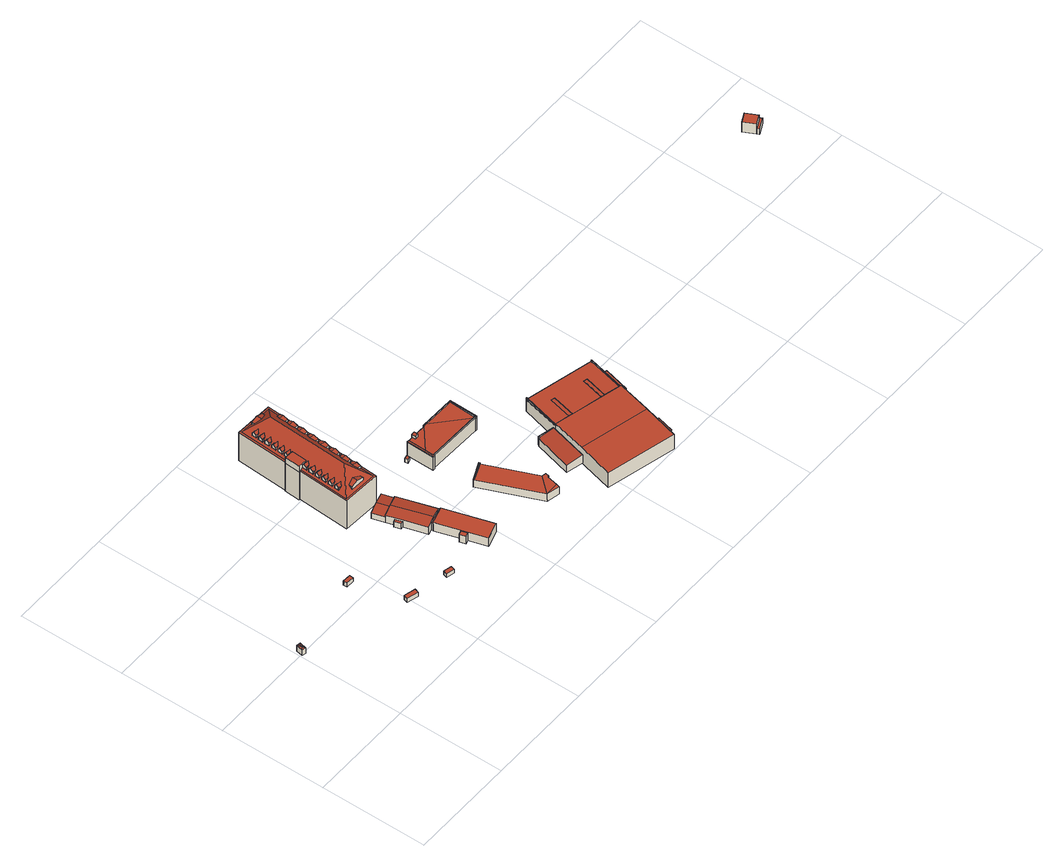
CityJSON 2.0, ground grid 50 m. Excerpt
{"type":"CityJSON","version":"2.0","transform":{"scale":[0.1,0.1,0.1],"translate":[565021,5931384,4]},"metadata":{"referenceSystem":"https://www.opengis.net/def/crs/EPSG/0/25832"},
"CityObjects":{
"building1":{"type":"Building","attributes":{"Grundfläche 2D":"5.790189","Grundhöhe NN":"5.401"},"geometry":[{"type":"Solid","lod":"3","boundaries":[[[[0,1,2]],[[0,3,1]],[[4,2,5]],[[4,0,2]],[[4,5,3]],[[4,3,0]],[[6,7,2,1]],[[7,8,5,2]],[[8,9,3,5]],[[9,6,1,3]],[[9,8,7,6]]]],"semantics":{"surfaces":[{"type":"RoofSurface"},{"type":"WallSurface"},{"type":"GroundSurface"}],"values":[[0,0,0,0,0,0,1,1,1,1,2]]}}]},
"building2":{"type":"Building","attributes":{"Grundfläche 2D":"6.817947","Grundhöhe NN":"5.911"},"geometry":[{"type":"Solid","lod":"3","boundaries":[[[[10,11,12,13]],[[14,15,13,12]],[[15,16,10,13]],[[16,17,11,10]],[[17,14,12,11]],[[17,16,15,14]]]],"semantics":{"surfaces":[{"type":"RoofSurface"},{"type":"WallSurface"},{"type":"GroundSurface"}],"values":[[0,1,1,1,1,2]]}}]},
"building3":{"type":"Building","attributes":{"Grundfläche 2D":"11.380974","Grundhöhe NN":"5.874"},"geometry":[{"type":"Solid","lod":"3","boundaries":[[[[18,19,20,21]],[[22,23,21,20]],[[23,24,18,21]],[[24,25,19,18]],[[25,22,20,19]],[[25,24,23,22]]]],"semantics":{"surfaces":[{"type":"RoofSurface"},{"type":"WallSurface"},{"type":"GroundSurface"}],"values":[[0,1,1,1,1,2]]}}]},
"building4":{"type":"Building","attributes":{"Grundfläche 2D":"7.789866","Grundhöhe NN":"6.156"},"geometry":[{"type":"Solid","lod":"3","boundaries":[[[[26,27,28,29]],[[30,31,29,28]],[[31,32,26,29]],[[32,33,27,26]],[[33,30,28,27]],[[33,32,31,30]]]],"semantics":{"surfaces":[{"type":"RoofSurface"},{"type":"WallSurface"},{"type":"GroundSurface"}],"values":[[0,1,1,1,1,2]]}}]},
"building5":{"type":"Building","attributes":{"Grundfläche 2D":"267.106648","Grundhöhe NN":"5.590"},"geometry":[{"type":"Solid","lod":"3","boundaries":[[[[34,35,36,37]],[[38,39,40,41]],[[42,38,41,43]],[[42,43,44]],[[45,46,47,48,49]],[[49,48,50,51,52]],[[37,36,53,54]],[[34,37,54,55]],[[35,34,55,56]],[[43,57,58,44]],[[42,44,58,59]],[[39,38,42,59,60]],[[40,39,60,61]],[[62,63,46,45,49,52,64,65]],[[46,63,57,43,47]],[[50,48,47,43,41,40]],[[35,56,64,52,51,50,40,61,53,36]],[[58,57,63,62,65,64,56,55,54,53,61,60,59]]]],"semantics":{"surfaces":[{"type":"RoofSurface"},{"type":"WallSurface"},{"type":"GroundSurface"}],"values":[[0,0,0,0,0,0,1,1,1,1,1,1,1,1,1,1,1,2]]}}]},
"building6":{"type":"Building","attributes":{"Grundfläche 2D":"207.251057","Grundhöhe NN":"5.709"},"geometry":[{"type":"Solid","lod":"3","boundaries":[[[[66,67,68,69]],[[70,71,72,73]],[[74,75,76,77,78]],[[79,75,74,80]],[[69,68,81,82]],[[66,69,82,83]],[[67,66,83,84]],[[67,84,85,71,70,86,81,68]],[[72,71,85,87]],[[73,72,87,88]],[[80,74,78,89,86,70,73,88,90]],[[78,77,91,89]],[[79,80,90,92]],[[77,76,75,79,92,93,94,91]],[[86,89,91,94,93,92,90,88,87,85,84,83,82,81]]]],"semantics":{"surfaces":[{"type":"RoofSurface"},{"type":"WallSurface"},{"type":"GroundSurface"}],"values":[[0,0,0,0,1,1,1,1,1,1,1,1,1,1,2]]}}]},
"building7":{"type":"Building","attributes":{"Grundfläche 2D":"1004.275541","Grundhöhe NN":"5.298"},"children":["building7-1","building7-2","building7-3","building7-4","building7-5","building7-6","building7-7","building7-8","building7-9","building7-10","building7-11","building7-12","building7-13","building7-14","building7-15","building7-16","building7-17","building7-18","building7-19","building7-20"],"geometry":[{"type":"Solid","lod":"3","boundaries":[[[[95,96,97,98]],[[99,97,96,100]],[[101,102,103,104,105]],[[106,107,108,109]],[[110,106,109,111]],[[112,113,114,115,116,117,118,119,120,121,122,123]],[[124,114,113,102,101,118,117,125]],[[124,115,114],[100,96,95,126,127]],[[125,117,116],[111,109,108,128,129]],[[125,116,115,124]],[[99,127,126,98,97]],[[95,98,126]],[[99,100,127]],[[130,131,104,103]],[[131,119,118,101,105,104]],[[112,130,103,102,113]],[[110,111,129]],[[110,129,128,107,106]],[[108,107,128]],[[132,133,120,119]],[[133,134,121,120]],[[134,135,122,121]],[[135,136,123,122]],[[136,137,112,123]],[[137,138,130,112]],[[138,139,131,130]],[[139,132,119,131]],[[139,138,137,136,135,134,133,132]]]],"semantics":{"surfaces":[{"type":"RoofSurface"},{"type":"WallSurface"},{"type":"GroundSurface"}],"values":[[0,0,0,0,0,0,0,0,0,0,1,1,1,1,1,1,1,1,1,1,1,1,1,1,1,1,1,2]]}}]},
"building7-1":{"type":"BuildingInstallation","parents":["building7"],"geometry":[{"type":"MultiSurface","lod":"3","boundaries":[[[140,141,142,143]],[[144,140,143,145]],[[144,145,146]],[[144,146,147,141,140]],[[142,141,147]]],"semantics":{"surfaces":[{"type":"RoofSurface"},{"type":"WallSurface"}],"values":[0,0,1,1,1]}}]},
"building7-2":{"type":"BuildingInstallation","parents":["building7"],"geometry":[{"type":"MultiSurface","lod":"3","boundaries":[[[148,149,150,151]],[[152,149,148,153]],[[154,151,150]],[[151,154,155,153,148]],[[155,152,153]]],"semantics":{"surfaces":[{"type":"RoofSurface"},{"type":"WallSurface"}],"values":[0,0,1,1,1]}}]},
"building7-3":{"type":"BuildingInstallation","parents":["building7"],"geometry":[{"type":"MultiSurface","lod":"3","boundaries":[[[156,157,158,159]],[[160,158,157,161]],[[159,158,160,162,163,164]],[[159,164,156]],[[161,162,160]]],"semantics":{"surfaces":[{"type":"RoofSurface"},{"type":"WallSurface"}],"values":[0,0,1,1,1]}}]},
"building7-4":{"type":"BuildingInstallation","parents":["building7"],"geometry":[{"type":"MultiSurface","lod":"3","boundaries":[[[165,166,167,168]],[[169,165,168,170]],[[169,170,171]],[[169,171,172,166,165]],[[167,166,172]]],"semantics":{"surfaces":[{"type":"RoofSurface"},{"type":"WallSurface"}],"values":[0,0,1,1,1]}}]},
"building7-5":{"type":"BuildingInstallation","parents":["building7"],"geometry":[{"type":"MultiSurface","lod":"3","boundaries":[[[173,174,175,176]],[[173,176,177,178]],[[178,179,180,174,173]],[[180,175,174]],[[175,181,176]],[[177,176,182]],[[179,178,177]]],"semantics":{"surfaces":[{"type":"RoofSurface"},{"type":"WallSurface"}],"values":[0,0,1,1,1,1,1]}}]},
"building7-6":{"type":"BuildingInstallation","parents":["building7"],"geometry":[{"type":"MultiSurface","lod":"3","boundaries":[[[183,184,185,186]],[[187,185,184,188]],[[186,185,187,189,190,191]],[[186,191,183]],[[188,189,187]]],"semantics":{"surfaces":[{"type":"RoofSurface"},{"type":"WallSurface"}],"values":[0,0,1,1,1]}}]},
"building7-7":{"type":"BuildingInstallation","parents":["building7"],"geometry":[{"type":"MultiSurface","lod":"3","boundaries":[[[192,193,194,195]],[[196,197,194,193]],[[197,198,199,195,194]],[[199,192,195]],[[200,193,192]],[[200,196,193]],[[198,197,196]]],"semantics":{"surfaces":[{"type":"RoofSurface"},{"type":"WallSurface"}],"values":[0,0,1,1,1,1,1]}}]},
"building7-8":{"type":"BuildingInstallation","parents":["building7"],"geometry":[{"type":"MultiSurface","lod":"3","boundaries":[[[201,202,203,204]],[[205,206,201,204,207]],[[206,205,208]],[[201,206,208,209,210,202]],[[203,202,210,211]]],"semantics":{"surfaces":[{"type":"RoofSurface"},{"type":"WallSurface"}],"values":[0,0,1,1,1]}}]},
"building7-9":{"type":"BuildingInstallation","parents":["building7"],"geometry":[{"type":"MultiSurface","lod":"3","boundaries":[[[212,213,214,215]],[[216,217,215,214]],[[213,212,218]],[[213,218,219,216,214]],[[217,216,219,220]]],"semantics":{"surfaces":[{"type":"RoofSurface"},{"type":"WallSurface"}],"values":[0,0,1,1,1]}}]},
"building7-10":{"type":"BuildingInstallation","parents":["building7"],"geometry":[{"type":"MultiSurface","lod":"3","boundaries":[[[221,222,223,224]],[[225,226,224,223]],[[226,227,228,221,224]],[[222,221,228,229]],[[226,225,230,227]]],"semantics":{"surfaces":[{"type":"RoofSurface"},{"type":"WallSurface"}],"values":[0,0,1,1,1]}}]},
"building7-11":{"type":"BuildingInstallation","parents":["building7"],"geometry":[{"type":"MultiSurface","lod":"3","boundaries":[[[231,232,233,234]],[[235,236,233,232]],[[236,237,238,234,233]],[[238,231,234]],[[237,236,235]]],"semantics":{"surfaces":[{"type":"RoofSurface"},{"type":"WallSurface"}],"values":[0,0,1,1,1]}}]},
"building7-12":{"type":"BuildingInstallation","parents":["building7"],"geometry":[{"type":"MultiSurface","lod":"3","boundaries":[[[239,240,241,242]],[[243,239,242,244]],[[243,244,245]],[[243,245,246,240,239]],[[241,240,246]]],"semantics":{"surfaces":[{"type":"RoofSurface"},{"type":"WallSurface"}],"values":[0,0,1,1,1]}}]},
"building7-13":{"type":"BuildingInstallation","parents":["building7"],"geometry":[{"type":"MultiSurface","lod":"3","boundaries":[[[247,248,249,250]],[[251,248,247,252]],[[250,249,253]],[[250,253,254,252,247]],[[251,252,254]]],"semantics":{"surfaces":[{"type":"RoofSurface"},{"type":"WallSurface"}],"values":[0,0,1,1,1]}}]},
"building7-14":{"type":"BuildingInstallation","parents":["building7"],"geometry":[{"type":"MultiSurface","lod":"3","boundaries":[[[255,256,257,258]],[[259,260,261,257,256]],[[255,258,262]],[[261,263,262,258,257]],[[263,261,260]]],"semantics":{"surfaces":[{"type":"RoofSurface"},{"type":"WallSurface"}],"values":[0,0,1,1,1]}}]},
"building7-15":{"type":"BuildingInstallation","parents":["building7"],"geometry":[{"type":"MultiSurface","lod":"3","boundaries":[[[264,265,266,267]],[[268,264,267,269]],[[268,269,270]],[[268,270,271,265,264]],[[266,265,271]]],"semantics":{"surfaces":[{"type":"RoofSurface"},{"type":"WallSurface"}],"values":[0,0,1,1,1]}}]},
"building7-16":{"type":"BuildingInstallation","parents":["building7"],"geometry":[{"type":"MultiSurface","lod":"3","boundaries":[[[272,273,274,275,276]],[[277,278,273,272]],[[278,277,279,280]],[[278,280,281,274,273]],[[281,282,276,275,274]]],"semantics":{"surfaces":[{"type":"RoofSurface"},{"type":"WallSurface"}],"values":[0,0,1,1,1]}}]},
"building7-17":{"type":"BuildingInstallation","parents":["building7"],"geometry":[{"type":"MultiSurface","lod":"3","boundaries":[[[283,284,285,286]],[[287,283,286,288]],[[287,288,289]],[[287,289,290,284,283]],[[285,284,290]]],"semantics":{"surfaces":[{"type":"RoofSurface"},{"type":"WallSurface"}],"values":[0,0,1,1,1]}}]},
"building7-18":{"type":"BuildingInstallation","parents":["building7"],"geometry":[{"type":"MultiSurface","lod":"3","boundaries":[[[291,292,293,294]],[[295,292,291,296]],[[297,298,294,293]],[[294,298,299,296,291]],[[299,300,295,296]],[[300,301,292,295]],[[301,297,293,292]]],"semantics":{"surfaces":[{"type":"RoofSurface"},{"type":"WallSurface"}],"values":[0,0,1,1,1,1,1]}}]},
"building7-19":{"type":"BuildingInstallation","parents":["building7"],"geometry":[{"type":"MultiSurface","lod":"3","boundaries":[[[302,303,304,305]],[[306,304,303,307]],[[306,308,309,305,304]],[[302,305,309]],[[306,307,308]]],"semantics":{"surfaces":[{"type":"RoofSurface"},{"type":"WallSurface"}],"values":[0,0,1,1,1]}}]},
"building7-20":{"type":"BuildingInstallation","parents":["building7"],"geometry":[{"type":"MultiSurface","lod":"3","boundaries":[[[310,311,312,313,314]],[[315,313,312,316]],[[316,317,315]],[[318,311,310,314,319]],[[311,318,320,316,312]],[[320,321,317,316]],[[315,317,321]]],"semantics":{"surfaces":[{"type":"RoofSurface"},{"type":"WallSurface"}],"values":[0,0,0,1,1,1,1]}}]},
"building8":{"type":"Building","attributes":{"Grundfläche 2D":"2.360147","Grundhöhe NN":"5.356"},"geometry":[{"type":"Solid","lod":"3","boundaries":[[[[322,323,324,325]],[[326,327,325,324]],[[327,328,322,325]],[[328,329,323,322]],[[329,326,324,323]],[[329,328,327,326]]]],"semantics":{"surfaces":[{"type":"RoofSurface"},{"type":"WallSurface"},{"type":"GroundSurface"}],"values":[[0,1,1,1,1,2]]}}]},
"building9":{"type":"Building","attributes":{"Grundfläche 2D":"290.249358","Grundhöhe NN":"5.541"},"children":["building9-1"],"geometry":[{"type":"Solid","lod":"3","boundaries":[[[[330,331,332]],[[333,334,335,336,331,330]],[[331,336,337,338,339,340]],[[333,330,332,341,342]],[[334,333,342,343]],[[335,334,343,344]],[[336,335,344,345]],[[338,337,336,345,346]],[[339,338,346,347]],[[331,340,339,347,348]],[[332,331,348,341]],[[342,341,348,347,346,345,344,343]]]],"semantics":{"surfaces":[{"type":"RoofSurface"},{"type":"WallSurface"},{"type":"GroundSurface"}],"values":[[0,0,0,1,1,1,1,1,1,1,1,2]]}}]},
"building9-1":{"type":"BuildingInstallation","parents":["building9"],"geometry":[{"type":"MultiSurface","lod":"3","boundaries":[[[349,350,339,340]],[[340,337,349]],[[350,349,337,338]],[[350,338,339]]],"semantics":{"surfaces":[{"type":"RoofSurface"},{"type":"WallSurface"}],"values":[0,1,1,1]}}]},
"building10":{"type":"Building","attributes":{"Grundfläche 2D":"357.405156","Grundhöhe NN":"5.582"},"children":["building10-1"],"geometry":[{"type":"Solid","lod":"3","boundaries":[[[[351,352,353,354,355,356,357,358,359,360,361,362,363,364,365,366,367,368,369]],[[370,371,372,373,374,375]],[[374,373,376,377,378]],[[379,380,381,372,371,382,383,384]],[[372,385,373]],[[376,386,387,377]],[[358,385,372,359]],[[381,380,360,359,372]],[[384,361,360,380,379]],[[362,361,384,383,382,371,370,375,365,364,363]],[[375,374,366,365]],[[367,366,374,378]],[[378,388,368,367]],[[388,389,369,368]],[[389,390,351,369]],[[390,391,352,351]],[[391,392,353,352]],[[392,393,354,353]],[[393,394,355,354]],[[394,395,356,355]],[[396,357,356,395]],[[396,385,358,357]],[[389,388,397,398]],[[390,389,398,399]],[[391,390,399,400]],[[392,391,400,401]],[[393,392,401,402]],[[394,393,402,403]],[[395,394,403,404]],[[396,395,404,405]],[[406,373,385,396,405,407]],[[376,373,406,408]],[[386,376,408,409]],[[387,386,409,410]],[[388,378,377,411,412,397]],[[377,387,410,411]],[[405,404,403,402,401,400,399,398,397,412,411,410,409,408,406,407]]]],"semantics":{"surfaces":[{"type":"RoofSurface"},{"type":"WallSurface"},{"type":"GroundSurface"}],"values":[[0,0,0,0,0,0,1,1,1,1,1,1,1,1,1,1,1,1,1,1,1,1,1,1,1,1,1,1,1,1,1,1,1,1,1,1,2]]}}]},
"building10-1":{"type":"BuildingInstallation","parents":["building10"],"geometry":[{"type":"MultiSurface","lod":"3","boundaries":[[[413,414,415,416]],[[377,417,414,413,387]],[[415,414,417,418]],[[376,386,416,415,418]],[[386,387,413,416]]],"semantics":{"surfaces":[{"type":"RoofSurface"},{"type":"WallSurface"}],"values":[0,1,1,1,1]}}]},
"building11":{"type":"Building","attributes":{"Grundfläche 2D":"146.728198","Grundhöhe NN":"5.705"},"children":["building11-1"],"geometry":[{"type":"Solid","lod":"3","boundaries":[[[[419,420,421,422,423,424,425,426]],[[427,425,424]],[[428,429,422,421,420,419,426,430,431]],[[423,422,429,432]],[[424,423,432,433]],[[427,424,433,434]],[[425,427,434,435]],[[426,425,435,430]],[[433,432,429,428,431,430,435,434]]]],"semantics":{"surfaces":[{"type":"RoofSurface"},{"type":"WallSurface"},{"type":"GroundSurface"}],"values":[[0,0,1,1,1,1,1,1,2]]}}]},
"building11-1":{"type":"BuildingInstallation","parents":["building11"],"geometry":[{"type":"MultiSurface","lod":"3","boundaries":[[[436,437,438,439,420,421,422]],[[423,424,437,436]],[[424,440,438,437]],[[439,438,440,441]],[[439,441,420]],[[421,422,421,420]],[[423,436,422]]],"semantics":{"surfaces":[{"type":"RoofSurface"},{"type":"WallSurface"}],"values":[0,1,1,1,1,1,1]}}]},
"building12":{"type":"Building","attributes":{"Grundfläche 2D":"1756.263908","Grundhöhe NN":"5.375"},"children":["building12-1","building12-2","building12-3"],"geometry":[{"type":"Solid","lod":"3","boundaries":[[[[442,443,444,445]],[[446,447,448,449,450,451]],[[452,453,454,446,451,450,449,455,456,457,458,459,460,461,462,463,464,465]],[[466,457,456]],[[467,468,457,466]],[[469,470,471,472]],[[473,474,475,476]],[[477,478,479,480,475,474,481,482,483]],[[484,485,486,487]],[[442,445,461,460]],[[443,442,460,459]],[[444,443,459,458]],[[469,472,465,464]],[[464,463,470,469]],[[463,462,471,470]],[[473,476,488,489]],[[486,453,490,481,474,473,489,491]],[[481,490,453,452,465,472,471,462,461,445,444,458,457,468,492,480,479,478,477,483,482]],[[475,480,492,468,493,488,476]],[[494,454,453,486,485,495]],[[446,454,494,496]],[[447,446,496,497]],[[448,447,497,498]],[[449,448,498,499]],[[455,449,499,500]],[[501,502,493,468,467,466,456,455,500,503]],[[487,486,491,504]],[[484,487,504,505]],[[485,484,505,495]],[[489,488,493,502,501,503,500,499,498,497,496,494,495,505,504,491]]]],"semantics":{"surfaces":[{"type":"RoofSurface"},{"type":"WallSurface"},{"type":"GroundSurface"}],"values":[[0,0,0,0,0,0,0,0,0,1,1,1,1,1,1,1,1,1,1,1,1,1,1,1,1,1,1,1,1,2]]}}]},
"building12-1":{"type":"BuildingInstallation","parents":["building12"],"geometry":[{"type":"MultiSurface","lod":"3","boundaries":[[[506,507,508,509,492,510,511,512,513,514]],[[492,468,457,510]],[[511,510,457,515]],[[512,511,515,516]],[[513,512,516,450]],[[455,506,514,513,450,449]],[[455,456,466,467,468,492,509,508,507,506]]],"semantics":{"surfaces":[{"type":"RoofSurface"},{"type":"WallSurface"}],"values":[0,1,1,1,1,1,1]}}]},
"building12-2":{"type":"BuildingInstallation","parents":["building12"],"geometry":[{"type":"MultiSurface","lod":"3","boundaries":[[[517,518,490,519,520,521]],[[454,519,490,453]],[[454,446,451,520,519]],[[521,520,451,522]],[[522,523,517,521]],[[518,517,523,452]],[[518,452,453,490]]],"semantics":{"surfaces":[{"type":"RoofSurface"},{"type":"WallSurface"}],"values":[0,1,1,1,1,1,1]}}]},
"building12-3":{"type":"BuildingInstallation","parents":["building12"],"geometry":[{"type":"MultiSurface","lod":"3","boundaries":[[[524,525,526,527]],[[528,529,526,525]],[[529,530,527,526]],[[530,531,524,527]],[[531,528,525,524]],[[528,531,530,529]]],"semantics":{"surfaces":[{"type":"RoofSurface"},{"type":"WallSurface"},{"type":"OuterCeilingSurface"}],"values":[0,1,1,1,1,2]}}]},
"building13":{"type":"Building","attributes":{"Grundfläche 2D":"28.937475","Grundhöhe NN":"4.705"},"geometry":[{"type":"Solid","lod":"3","boundaries":[[[[532,533,534,535]],[[536,537,535,534]],[[537,538,532,535]],[[538,539,533,532]],[[539,536,534,533]],[[539,538,537,536]]]],"semantics":{"surfaces":[{"type":"RoofSurface"},{"type":"WallSurface"},{"type":"GroundSurface"}],"values":[[0,1,1,1,1,2]]}}]},
"building14":{"type":"Building","attributes":{"Grundfläche 2D":"7.418446","Grundhöhe NN":"4.702"},"geometry":[{"type":"Solid","lod":"3","boundaries":[[[[540,541,542,543]],[[541,540,537,544]],[[542,541,544,545]],[[543,542,545,546]],[[540,543,546,537]],[[544,537,546,545]]]],"semantics":{"surfaces":[{"type":"RoofSurface"},{"type":"WallSurface"},{"type":"GroundSurface"}],"values":[[0,1,1,1,1,2]]}}]}
},
"vertices":[
[15,499,50],[5,492,47],[22,488,47],[11,523,47],[18,512,50],[29,520,47],[5,492,14],[22,488,14],[29,520,14],[11,523,14],
[436,588,42],[399,590,42],[398,571,42],[435,570,42],[398,571,19],[435,570,19],[436,588,19],[399,590,19],
[530,319,42],[536,339,42],[483,353,42],[478,333,42],[483,353,19],[478,333,19],[530,319,19],[536,339,19],
[718,300,42],[681,309,42],[676,289,42],[713,280,42],[676,289,22],[713,280,22],[718,300,22],[681,309,22],
[775,591,49],[786,594,49],[776,625,49],[766,622,49],[799,736,55],[748,721,48],[765,664,48],[816,679,55],[852,752,48],[868,695,48],[869,695,48],[872,504,64],[921,519,57],[868,695,57],[816,679,64],[871,504,64],[765,664,57],[786,594,57],[818,488,57],[776,625,16],[766,622,16],[775,591,16],[786,594,16],[868,695,16],[869,695,16],[852,752,16],[748,721,16],[765,664,16],[872,504,16],[921,519,16],[818,488,16],[871,504,16],
[868,341,61],[885,346,61],[877,374,61],[859,369,61],[843,485,68],[911,262,68],[990,286,66],[923,509,66],[876,494,60],[872,504,60],[871,504,60],[842,495,58],[845,485,58],[918,518,54],[921,508,54],[877,374,17],[859,369,17],[868,341,17],[885,346,17],[911,262,17],[843,485,17],[990,286,17],[923,509,17],[845,485,17],[921,508,17],[842,495,17],[918,518,17],[872,504,17],[871,504,17],
[732,1289,201],[764,1277,211],[765,1302,211],[733,1304,201],[796,1300,201],[795,1285,201],[698,1006,208],[702,1077,208],[660,1080,208],[655,1008,208],[659,1008,208],[734,777,211],[767,775,201],[768,790,201],[735,802,211],[702,779,201],[703,794,201],[663,1079,177],[671,1079,177],[684,1316,177],[847,1307,177],[816,762,177],[653,772,177],[666,1008,177],[659,1008,177],[645,764,177],[823,754,177],[855,1314,177],[677,1324,177],[761,1230,258],[740,849,258],[733,1304,186],[796,1300,186],[767,775,187],[702,779,187],[660,1080,177],[655,1008,177],[659,1008,13],[645,764,13],[823,754,13],[855,1314,13],[677,1324,13],[663,1079,13],[660,1080,13],[655,1008,13],
[811,842,209],[812,863,202],[796,864,202],[788,844,209],[810,821,202],[794,822,202],[810,821,186],[812,863,186],
[673,963,210],[697,961,210],[688,972,200],[673,973,200],[687,950,200],[672,951,200],[673,973,185],[672,951,185],
[799,918,202],[791,898,209],[814,897,209],[815,918,202],[813,875,202],[797,876,202],[813,875,186],[814,897,186],[815,918,186],
[827,1120,209],[828,1140,202],[812,1141,202],[804,1121,209],[826,1098,202],[810,1099,202],[826,1098,186],[828,1140,186],
[671,929,210],[670,918,200],[685,917,200],[695,928,210],[686,939,200],[671,940,200],[671,940,185],[670,918,185],[688,920,203],[691,933,205],
[696,1111,200],[706,1122,210],[683,1123,210],[682,1112,200],[683,1134,200],[697,1133,200],[683,1134,186],[683,1123,186],[682,1112,186],
[688,984,200],[699,995,210],[674,996,210],[674,984,200],[690,1006,200],[675,1006,200],[675,1006,185],[674,984,185],[699,995,209],
[830,1171,209],[831,1191,202],[815,1192,202],[807,1172,209],[813,1150,202],[829,1149,202],[812,1155,204],[829,1149,186],[830,1171,186],[831,1191,186],[820,1192,197],
[684,906,200],[670,907,200],[669,896,210],[693,895,210],[668,885,200],[683,884,200],[670,907,186],[668,885,186],[679,884,197],
[667,851,200],[681,850,200],[691,861,210],[667,862,210],[682,872,200],[668,873,200],[668,873,186],[667,851,186],[671,850,191],[677,872,194],
[704,1245,200],[714,1256,210],[690,1258,210],[689,1246,200],[705,1267,200],[690,1268,200],[690,1268,185],[689,1246,185],
[821,1009,209],[822,1029,202],[806,1030,202],[798,1010,209],[820,987,202],[803,988,202],[820,987,185],[822,1029,186],
[681,1091,210],[704,1090,210],[695,1101,200],[681,1101,200],[694,1079,200],[680,1080,200],[681,1101,186],[680,1080,186],
[700,1179,200],[710,1190,210],[686,1191,210],[685,1180,200],[705,1196,204],[701,1201,200],[686,1202,200],[685,1180,186],[686,1202,185],
[824,1064,209],[825,1084,202],[809,1085,202],[801,1065,209],[822,1042,202],[807,1043,202],[822,1042,186],[825,1084,186],
[810,1223,209],[832,1222,209],[833,1242,202],[832,1242,202],[818,1243,202],[816,1201,202],[831,1200,202],[822,1201,195],[831,1200,186],[833,1242,187],[832,1242,188],
[817,952,209],[818,973,202],[803,974,202],[794,954,209],[816,931,202],[800,931,202],[816,931,186],[818,973,186],
[687,1225,210],[711,1224,210],[702,1235,200],[688,1235,200],[701,1213,200],[686,1213,200],[702,1235,199],[688,1235,185],[686,1213,185],[701,1213,199],[711,1224,209],
[698,1144,200],[708,1155,210],[684,1156,210],[684,1145,200],[685,1167,200],[699,1166,200],[685,1167,186],[684,1145,186],
[669,839,200],[666,839,200],[665,829,210],[690,827,210],[681,838,200],[679,816,200],[665,824,206],[665,817,200],[666,839,186],[669,839,189],[665,824,186],[665,817,186],
[1086,788,37],[1084,802,37],[1067,799,37],[1070,785,37],[1067,799,14],[1070,785,14],[1086,788,14],[1084,802,14],
[1307,229,57],[1243,227,58],[1303,213,57],[1320,282,55],[1325,281,55],[1329,299,55],[1310,304,55],[1212,535,55],[1210,541,55],[1126,505,58],[1128,501,58],[1303,213,15],[1320,282,15],[1325,281,15],[1329,299,15],[1310,304,15],[1210,541,15],[1126,505,15],[1243,227,15],
[1212,535,60],[1210,541,60],
[1108,683,98],[1108,686,98],[1367,680,98],[1367,678,98],[1374,678,98],[1377,811,98],[1206,815,98],[1206,811,98],[1221,811,98],[1371,808,98],[1369,683,98],[1367,683,98],[1366,683,98],[1364,683,98],[1105,688,98],[1106,724,98],[1108,811,98],[1101,812,98],[1099,683,98],[1108,688,91],[1364,683,91],[1221,811,95],[1206,810,95],[1106,724,92],[1105,688,91],[1147,811,95],[1132,811,95],[1108,811,95],[1369,707,92],[1371,808,95],[1285,809,95],[1366,683,91],[1367,683,91],[1369,683,91],[1206,811,95],[1147,814,95],[1132,814,95],[1101,812,95],[1099,683,91],[1108,683,91],[1108,686,91],[1367,680,91],[1367,678,91],[1374,678,91],[1377,811,95],[1206,815,95],[1101,812,16],[1099,683,16],[1108,683,16],[1108,686,16],[1367,680,16],[1367,678,16],[1374,678,16],[1377,811,16],[1206,815,16],[1206,810,16],[1206,811,16],[1147,811,16],[1147,814,16],[1132,814,16],[1132,811,16],[1108,811,16],
[1132,814,111],[1132,796,111],[1147,796,111],[1147,814,111],[1132,796,94],[1147,796,94],
[1530,406,65],[1532,416,65],[1533,418,65],[1533,420,65],[1459,438,59],[1458,433,59],[1411,258,59],[1488,239,65],[1456,433,59],[1533,418,17],[1533,420,17],[1488,239,17],[1532,416,17],[1459,438,17],[1458,433,17],[1456,433,17],[1411,258,17],
[1459,438,65],[1458,433,65],[1461,432,65],[1462,434,65],[1461,432,59],[1462,434,59],
[1647,501,84],[1632,505,84],[1603,388,88],[1618,384,88],[1894,506,80],[1895,508,80],[1577,587,80],[1576,585,80],[1578,585,80],[1892,507,80],[1848,327,86],[1850,326,86],[1895,506,80],[1574,586,80],[1533,420,86],[1532,405,86],[1603,388,86],[1632,505,82],[1647,501,82],[1618,384,86],[1760,349,86],[1789,465,82],[1805,461,82],[1776,345,86],[1533,418,86],[1532,416,86],[1530,406,86],[1805,461,84],[1789,465,84],[1760,349,88],[1776,345,88],[1769,1,99],[1810,166,102],[1490,246,102],[1449,81,99],[1760,349,99],[1618,384,99],[1603,388,99],[1530,406,99],[1850,326,99],[1848,327,99],[1776,345,99],[1904,439,62],[1880,445,62],[1850,326,62],[1875,320,62],[1449,81,14],[1769,1,14],[1850,326,89],[1850,326,14],[1530,406,91],[1530,406,14],[1895,506,14],[1880,445,14],[1894,506,14],[1895,508,14],[1577,587,14],[1576,585,14],[1574,586,14],[1533,418,14],[1532,416,14],[1533,420,14],[1875,320,14],[1904,439,14],
[1574,586,91],[1533,420,91],[1533,418,91],[1532,416,91],[1532,405,91],[1576,582,91],[1577,582,91],[1578,585,91],[1576,585,91],[1576,582,80],[1577,582,80],
[1892,503,89],[1848,327,89],[1895,506,89],[1892,507,89],[1891,503,89],[1891,503,80],[1892,503,80],
[1824,118,70],[1799,124,70],[1780,45,70],[1804,39,70],[1799,124,68],[1780,45,68],[1804,39,68],[1824,118,68],
[3346,792,65],[3319,845,65],[3276,823,65],[3303,770,65],[3276,823,7],[3303,770,7],[3346,792,7],[3319,845,7],
[3303,770,38],[3309,759,38],[3361,786,38],[3356,797,38],[3309,759,7],[3361,786,7],[3356,797,7]
]}
